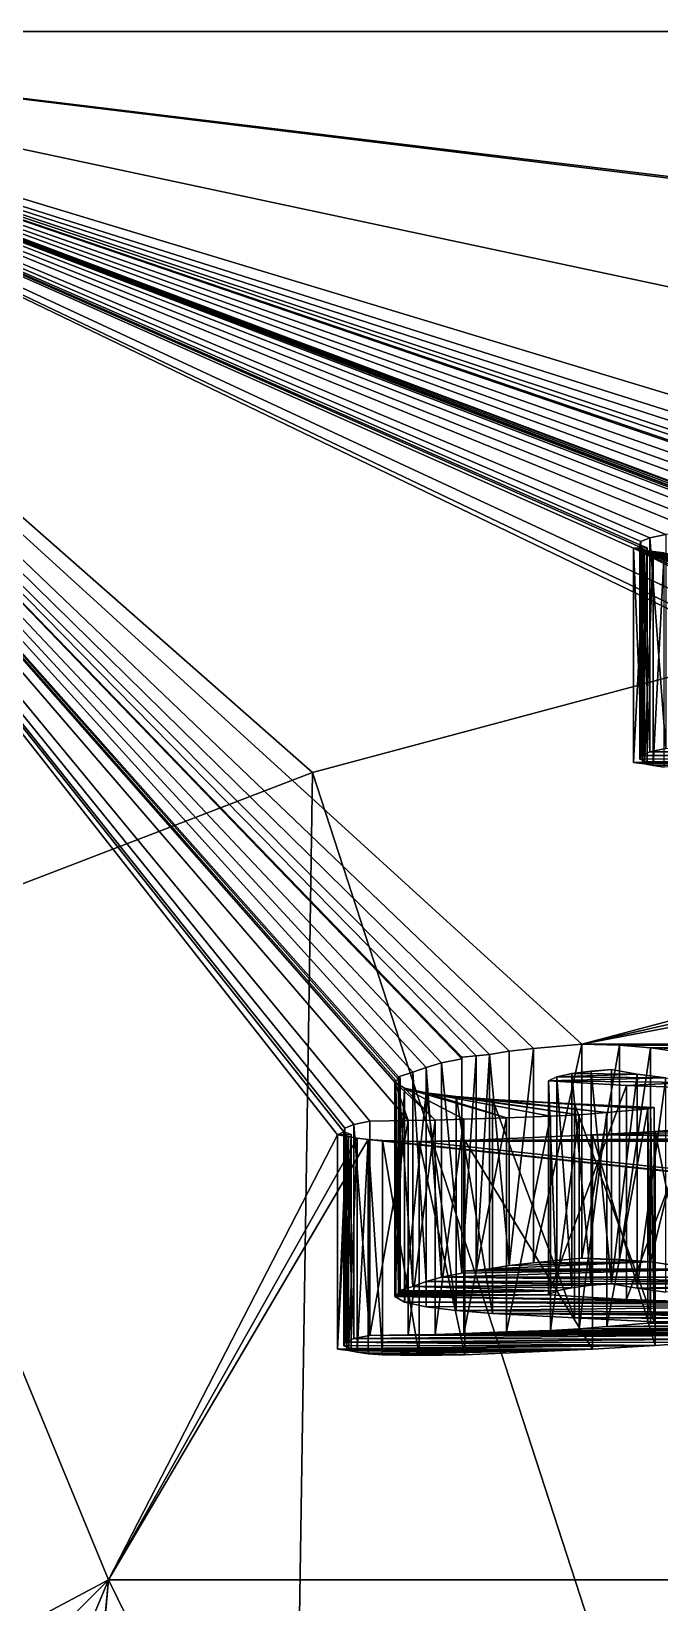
# Model space of a CAD drawing. Extents: x -48.5 to 48.5, y -27 to 68.5.
# Drawn here: x -16.04 to -11.61, y 57.42 to 68.5 of the extents above; entities that cross this region are included whole.
import ezdxf

# ---------------------------------------------------------------- set-up
doc = ezdxf.new("R2010")
doc.units = 0
doc.header["$MEASUREMENT"] = 0
doc.layers.add('STL2DXF', color=7, linetype='Continuous')

msp = doc.modelspace()

# ---------------------------------------------------------------- linework, layer by layer
at = {"layer": 'STL2DXF'}
for points in [[(-15.499, 57.58, -3), (-48.5, 40.001, 75), (-20.001, 68.5, 75)], [(-13.884, 60.718, 19.232), (-15.499, 57.58, -3), (-20.001, 68.5, 75)], [(-13.884, 60.718, 19.232), (-20.001, 68.5, 75), (-13.84, 60.74, 19.388)], [(-13.84, 60.74, 19.388), (-20.001, 68.5, 75), (-13.833, 60.765, 19.569)], [(-13.833, 60.765, 19.569), (-20.001, 68.5, 75), (-13.77, 60.791, 19.756)], [(-13.77, 60.791, 19.756), (-20.001, 68.5, 75), (-13.657, 60.814, 19.919)], [(-13.657, 60.814, 19.919), (-20.001, 68.5, 75), (-13.386, 60.818, 19.95)], [(-13.386, 60.818, 19.95), (-20.001, 68.5, 75), (-13.48, 61.089, 21.886)], [(-13.48, 61.089, 21.886), (-20.001, 68.5, 75), (-13.474, 61.101, 21.967)], [(-13.474, 61.101, 21.967), (-20.001, 68.5, 75), (-13.455, 61.109, 22.029)], [(-13.455, 61.109, 22.029), (-20.001, 68.5, 75), (-13.455, 61.127, 22.154)], [(-13.455, 61.127, 22.154), (-20.001, 68.5, 75), (-13.354, 61.159, 22.385)], [(-13.354, 61.159, 22.385), (-20.001, 68.5, 75), (-13.259, 61.193, 22.629)], [(-13.259, 61.193, 22.629), (-20.001, 68.5, 75), (-13.152, 61.226, 22.86)], [(-13.152, 61.226, 22.86), (-20.001, 68.5, 75), (-13.007, 61.253, 23.053)], [(-13.007, 61.253, 23.053), (-20.001, 68.5, 75), (-13.007, 61.266, 23.147)], [(-13.007, 61.266, 23.147), (-20.001, 68.5, 75), (-12.906, 61.275, 23.209)], [(-12.906, 61.275, 23.209), (-20.001, 68.5, 75), (-12.812, 61.284, 23.278)], [(-12.812, 61.284, 23.278), (-20.001, 68.5, 75), (-12.675, 61.307, 23.443)], [(-12.675, 61.307, 23.443), (-20.001, 68.5, 75), (-12.503, 61.326, 23.578)], [(-12.503, 61.326, 23.578), (-20.001, 68.5, 75), (-12.162, 61.358, 23.809)], [(-12.162, 61.358, 23.809), (-20.001, 68.5, 75), (-7.661, 62.551, 32.508)], [(-7.661, 62.551, 32.508), (-20.001, 68.5, 75), (-7.763, 62.659, 33.277)], [(-7.763, 62.659, 33.277), (-20.001, 68.5, 75), (-7.661, 62.766, 34.046)], [(-7.661, 62.766, 34.046), (-20.001, 68.5, 75), (-11.797, 64.856, 48.789)], [(-11.797, 64.856, 48.789), (-20.001, 68.5, 75), (-11.734, 64.856, 48.789)], [(-11.734, 64.856, 48.789), (-20.001, 68.5, 75), (-11.753, 64.878, 48.945)], [(-11.753, 64.878, 48.945), (-20.001, 68.5, 75), (-11.746, 64.903, 49.126)], [(-11.746, 64.903, 49.126), (-20.001, 68.5, 75), (-11.683, 64.929, 49.313)], [(-11.683, 64.929, 49.313), (-20.001, 68.5, 75), (-11.57, 64.952, 49.476)], [(-11.57, 64.952, 49.476), (-20.001, 68.5, 75), (-11.299, 64.956, 49.507)], [(-11.299, 64.956, 49.507), (-20.001, 68.5, 75), (-11.11, 64.96, 49.532)], [(-11.11, 64.96, 49.532), (-20.001, 68.5, 75), (-10.908, 64.966, 49.575)], [(-10.908, 64.966, 49.575), (-20.001, 68.5, 75), (-11.326, 65.185, 51.143)], [(-11.326, 65.185, 51.143), (-20.001, 68.5, 75), (-11.393, 65.227, 51.443)], [(-11.393, 65.227, 51.443), (-20.001, 68.5, 75), (-11.387, 65.239, 51.524)], [(-11.387, 65.239, 51.524), (-20.001, 68.5, 75), (-11.368, 65.247, 51.586)], [(-11.368, 65.247, 51.586), (-20.001, 68.5, 75), (-11.356, 65.255, 51.642)], [(-11.356, 65.255, 51.642), (-20.001, 68.5, 75), (-11.368, 65.265, 51.711)], [(-11.368, 65.265, 51.711), (-20.001, 68.5, 75), (-11.267, 65.297, 51.942)], [(-11.267, 65.297, 51.942), (-20.001, 68.5, 75), (-11.173, 65.331, 52.186)], [(-11.173, 65.331, 52.186), (-20.001, 68.5, 75), (-11.065, 65.364, 52.417)], [(-11.065, 65.364, 52.417), (-20.001, 68.5, 75), (-10.92, 65.391, 52.61)], [(-10.92, 65.391, 52.61), (-20.001, 68.5, 75), (-10.92, 65.404, 52.704)], [(-10.92, 65.404, 52.704), (-20.001, 68.5, 75), (-10.82, 65.413, 52.766)], [(-10.82, 65.413, 52.766), (-20.001, 68.5, 75), (-10.725, 65.422, 52.835)], [(-10.725, 65.422, 52.835), (-20.001, 68.5, 75), (-10.588, 65.445, 53)], [(-10.588, 65.445, 53), (-20.001, 68.5, 75), (-10.416, 65.464, 53.135)], [(-10.416, 65.464, 53.135), (-20.001, 68.5, 75), (-10.076, 65.496, 53.366)], [(-10.076, 65.496, 53.366), (-20.001, 68.5, 75), (4.508, 65.499, 53.384)], [(4.508, 65.499, 53.384), (-20.001, 68.5, 75), (4.71, 65.508, 53.447)], [(20.001, 68.5, 75), (4.71, 65.508, 53.447), (-20.001, 68.5, 75)], [(-20.001, 68.5, 75), (-18.507, 61.566, 75), (-14.06, 63.273, 75)], [(-20.001, 68.5, 75), (-14.06, 63.273, 75), (-9.46, 64.506, 75)], [(-20.001, 68.5, 75), (-9.46, 64.506, 75), (-4.756, 65.251, 75)], [(-20.001, 68.5, 75), (-4.756, 65.251, 75), (20.001, 68.5, 75)], [(-11.57, 63.442, 49.687), (-11.683, 64.929, 49.313), (-11.57, 64.952, 49.476)], [(-11.797, 63.345, 49), (-11.721, 64.845, 48.714), (-11.797, 64.856, 48.789)], [(-11.797, 64.856, 48.789), (-11.734, 63.345, 49), (-11.797, 63.345, 49)], [(-11.734, 63.345, 49), (-11.797, 64.856, 48.789), (-11.734, 64.856, 48.789)], [(-7.661, 62.766, 34.046), (-11.797, 64.856, 48.789), (-7.361, 62.867, 34.762)], [(-7.361, 62.867, 34.762), (-11.797, 64.856, 48.789), (-6.884, 62.953, 35.377)], [(-6.884, 62.953, 35.377), (-11.797, 64.856, 48.789), (-7.661, 63.314, 37.954)], [(-7.661, 63.314, 37.954), (-11.797, 64.856, 48.789), (-7.763, 63.421, 38.723)], [(-7.763, 63.421, 38.723), (-11.797, 64.856, 48.789), (-7.661, 63.529, 39.492)], [(-7.661, 63.529, 39.492), (-11.797, 64.856, 48.789), (-7.361, 63.629, 40.209)], [(-7.361, 63.629, 40.209), (-11.797, 64.856, 48.789), (-6.884, 63.715, 40.824)], [(-6.884, 63.715, 40.824), (-11.797, 64.856, 48.789), (-6.263, 63.781, 41.296)], [(-6.263, 63.781, 41.296), (-11.797, 64.856, 48.789), (-11.658, 64.833, 48.626)], [(-11.658, 64.833, 48.626), (-11.797, 64.856, 48.789), (-11.721, 64.845, 48.714)], [(-11.721, 64.845, 48.714), (-11.797, 63.345, 49), (-11.721, 63.335, 48.925)], [(-11.746, 63.393, 49.337), (-11.753, 64.878, 48.945), (-11.746, 64.903, 49.126)], [(-11.734, 64.856, 48.789), (-11.753, 64.878, 48.945), (-11.702, 64.859, 48.814)], [(-11.753, 63.367, 49.156), (-11.702, 64.859, 48.814), (-11.753, 64.878, 48.945)], [(-11.753, 64.878, 48.945), (-11.746, 63.393, 49.337), (-11.753, 63.367, 49.156)], [(-11.702, 64.859, 48.814), (-11.753, 63.367, 49.156), (-11.702, 63.349, 49.025)], [(-11.683, 63.419, 49.525), (-11.746, 64.903, 49.126), (-11.683, 64.929, 49.313)], [(-11.746, 64.903, 49.126), (-11.683, 63.419, 49.525), (-11.746, 63.393, 49.337)], [(-11.702, 64.859, 48.814), (-11.734, 63.345, 49), (-11.734, 64.856, 48.789)], [(-11.734, 63.345, 49), (-11.702, 64.859, 48.814), (-11.702, 63.349, 49.025)], [(-11.721, 63.335, 48.925), (-11.658, 64.833, 48.626), (-11.721, 64.845, 48.714)], [(-11.658, 64.833, 48.626), (-11.721, 63.335, 48.925), (-11.658, 63.323, 48.838)], [(-11.683, 64.929, 49.313), (-11.57, 63.442, 49.687), (-11.683, 63.419, 49.525)], [(-11.658, 63.323, 48.838), (-11.582, 64.822, 48.545), (-11.658, 64.833, 48.626)], [(-6.263, 63.781, 41.296), (-11.658, 64.833, 48.626), (-5.54, 63.823, 41.593)], [(-5.54, 63.823, 41.593), (-11.658, 64.833, 48.626), (-11.582, 64.822, 48.545)], [(-11.582, 64.822, 48.545), (-11.658, 63.323, 48.838), (-11.582, 63.311, 48.757)], [(-10.816, 53.287), (-9.46, 64.506, 75), (-14.06, 63.273, 75)], [(-9.559, 63.37, 49.175), (-11.753, 63.367, 49.156), (-11.746, 63.393, 49.337)], [(-9.029, 63.415, 49.5), (-11.746, 63.393, 49.337), (-11.683, 63.419, 49.525)], [(-9.262, 63.392, 49.331), (-11.746, 63.393, 49.337), (-9.029, 63.415, 49.5)], [(-9.559, 63.37, 49.175), (-11.746, 63.393, 49.337), (-9.262, 63.392, 49.331)], [(-9.029, 63.415, 49.5), (-11.683, 63.419, 49.525), (-8.783, 63.446, 49.718)], [(-8.783, 63.446, 49.718), (-11.683, 63.419, 49.525), (-11.57, 63.442, 49.687)], [(-14.236, 51.974), (-14.06, 63.273, 75), (-18.507, 61.566, 75)], [(-14.06, 63.273, 75), (-14.236, 51.974), (-10.816, 53.287)], [(-10, 63.345, 48.994), (-11.721, 63.335, 48.925), (-11.797, 63.345, 49)], [(-10, 63.345, 48.994), (-11.797, 63.345, 49), (-11.734, 63.345, 49)], [(-9.559, 63.37, 49.175), (-11.702, 63.349, 49.025), (-11.753, 63.367, 49.156)], [(-10, 63.345, 48.994), (-11.734, 63.345, 49), (-9.559, 63.37, 49.175)], [(-9.559, 63.37, 49.175), (-11.734, 63.345, 49), (-11.702, 63.349, 49.025)], [(-10, 63.345, 48.994), (-11.658, 63.323, 48.838), (-11.721, 63.335, 48.925)], [(-10, 63.345, 48.994), (-11.582, 63.311, 48.757), (-11.658, 63.323, 48.838)], [(-12.162, 61.358, 23.809), (-7.661, 62.551, 32.508), (-7.361, 62.451, 31.791)], [(-12.162, 61.358, 23.809), (-7.361, 62.451, 31.791), (-6.884, 62.365, 31.176)], [(-12.162, 61.358, 23.809), (-6.884, 62.365, 31.176), (2.421, 61.361, 23.827)], [(-18.507, 61.566, 75), (-17.5, 50.311), (-14.236, 51.974)], [(-12.812, 61.284, 23.278), (-12.906, 59.764, 23.421), (-12.906, 61.275, 23.209)], [(-12.906, 59.764, 23.421), (-12.812, 61.284, 23.278), (-12.812, 59.774, 23.489)], [(-12.675, 59.797, 23.655), (-12.812, 61.284, 23.278), (-12.675, 61.307, 23.443)], [(-12.812, 61.284, 23.278), (-12.675, 59.797, 23.655), (-12.812, 59.774, 23.489)], [(-12.503, 61.326, 23.578), (-12.675, 59.797, 23.655), (-12.675, 61.307, 23.443)], [(-12.675, 59.797, 23.655), (-12.503, 61.326, 23.578), (-12.503, 59.816, 23.789)], [(-12.162, 61.358, 23.809), (-12.503, 59.816, 23.789), (-12.503, 61.326, 23.578)], [(-12.503, 59.816, 23.789), (-12.162, 61.358, 23.809), (-12.162, 59.848, 24.02)], [(2.421, 61.361, 23.827), (-5.214, 61.358, 23.803), (-12.162, 61.358, 23.809)], [(-11.896, 61.35, 23.746), (-12.162, 59.848, 24.02), (-12.162, 61.358, 23.809)], [(-9.369, 61.35, 23.746), (-11.896, 61.35, 23.746), (-12.162, 61.358, 23.809)], [(-9.369, 61.35, 23.746), (-12.162, 61.358, 23.809), (-5.214, 61.358, 23.803)], [(-12.162, 59.848, 24.02), (-11.896, 61.35, 23.746), (-11.896, 59.839, 23.958)], [(-9.369, 61.35, 23.746), (-11.677, 61.332, 23.621), (-11.896, 61.35, 23.746)], [(-11.677, 61.332, 23.621), (-11.896, 59.839, 23.958), (-11.896, 61.35, 23.746)], [(-11.896, 59.839, 23.958), (-11.677, 61.332, 23.621), (-11.677, 59.822, 23.833)], [(-9.565, 61.319, 23.528), (-11.677, 61.332, 23.621), (-9.369, 61.35, 23.746)], [(-9.829, 61.288, 23.303), (-11.324, 61.282, 23.259), (-11.677, 61.332, 23.621)], [(-9.829, 61.288, 23.303), (-11.677, 61.332, 23.621), (-9.829, 61.299, 23.384)], [(-9.829, 61.299, 23.384), (-11.677, 61.332, 23.621), (-9.565, 61.319, 23.528)], [(-11.324, 61.282, 23.259), (-11.677, 59.822, 23.833), (-11.677, 61.332, 23.621)], [(-11.677, 59.822, 23.833), (-11.324, 61.282, 23.259), (-11.324, 59.771, 23.471)], [(-13.259, 59.683, 22.84), (-13.354, 61.159, 22.385), (-13.259, 61.193, 22.629)], [(-13.152, 59.715, 23.071), (-13.259, 61.193, 22.629), (-13.152, 61.226, 22.86)], [(-13.259, 61.193, 22.629), (-13.152, 59.715, 23.071), (-13.259, 59.683, 22.84)], [(-13.007, 59.742, 23.265), (-13.152, 61.226, 22.86), (-13.007, 61.253, 23.053)], [(-13.152, 61.226, 22.86), (-13.007, 59.742, 23.265), (-13.152, 59.715, 23.071)], [(-12.906, 61.275, 23.209), (-13.007, 59.756, 23.358), (-13.007, 61.266, 23.147)], [(-13.007, 59.756, 23.358), (-12.906, 61.275, 23.209), (-12.906, 59.764, 23.421)], [(-13.007, 59.756, 23.358), (-13.007, 61.253, 23.053), (-13.007, 61.266, 23.147)], [(-13.007, 61.253, 23.053), (-13.007, 59.756, 23.358), (-13.007, 59.742, 23.265)], [(-11.771, 61.147, 22.298), (-12.232, 61.15, 22.323), (-11.954, 61.178, 22.516)], [(-11.954, 61.178, 22.516), (-12.232, 61.15, 22.323), (-12.096, 61.167, 22.443)], [(-12.232, 61.15, 22.323), (-12.096, 59.657, 22.654), (-12.096, 61.167, 22.443)], [(-12.096, 61.167, 22.443), (-11.954, 59.667, 22.728), (-11.954, 61.178, 22.516)], [(-11.954, 59.667, 22.728), (-12.096, 61.167, 22.443), (-12.096, 59.657, 22.654)], [(-11.954, 59.667, 22.728), (-11.771, 61.147, 22.298), (-11.954, 61.178, 22.516)], [(-13.474, 59.59, 22.178), (-13.48, 61.089, 21.886), (-13.474, 61.101, 21.967)], [(-13.48, 59.579, 22.097), (-13.412, 61.047, 21.586), (-13.48, 61.089, 21.886)], [(-13.386, 60.818, 19.95), (-13.48, 61.089, 21.886), (-13.196, 60.822, 19.975)], [(-13.196, 60.822, 19.975), (-13.48, 61.089, 21.886), (-13.412, 61.047, 21.586)], [(-13.48, 61.089, 21.886), (-13.474, 59.59, 22.178), (-13.48, 59.579, 22.097)], [(-13.455, 59.599, 22.241), (-13.474, 61.101, 21.967), (-13.455, 61.109, 22.029)], [(-13.474, 61.101, 21.967), (-13.455, 59.599, 22.241), (-13.474, 59.59, 22.178)], [(-13.354, 59.649, 22.597), (-13.455, 61.127, 22.154), (-13.354, 61.159, 22.385)], [(-13.455, 61.127, 22.154), (-13.354, 59.649, 22.597), (-13.455, 59.617, 22.365)], [(-13.455, 61.109, 22.029), (-13.455, 61.127, 22.154), (-13.442, 61.117, 22.085)], [(-13.455, 59.617, 22.365), (-13.442, 61.117, 22.085), (-13.455, 61.127, 22.154)], [(-13.442, 59.607, 22.297), (-13.455, 61.109, 22.029), (-13.442, 61.117, 22.085)], [(-13.442, 61.117, 22.085), (-13.455, 59.617, 22.365), (-13.442, 59.607, 22.297)], [(-13.455, 61.109, 22.029), (-13.442, 59.607, 22.297), (-13.455, 59.599, 22.241)], [(-13.354, 61.159, 22.385), (-13.259, 59.683, 22.84), (-13.354, 59.649, 22.597)], [(-12.396, 61.099, 21.954), (-12.339, 59.618, 22.373), (-12.339, 61.128, 22.162)], [(-11.57, 61.119, 22.098), (-12.396, 61.099, 21.954), (-12.339, 61.128, 22.162)], [(-11.399, 61.087, 21.873), (-12.396, 61.099, 21.954), (-11.57, 61.119, 22.098)], [(-12.339, 59.618, 22.373), (-12.396, 61.099, 21.954), (-12.396, 59.589, 22.166)], [(-11.399, 61.087, 21.873), (-11.847, 61.067, 21.729), (-12.396, 61.099, 21.954)], [(-11.847, 61.067, 21.729), (-12.396, 59.589, 22.166), (-12.396, 61.099, 21.954)], [(-12.396, 59.589, 22.166), (-11.847, 61.067, 21.729), (-11.847, 59.557, 21.941)], [(-11.771, 61.147, 22.298), (-12.339, 61.128, 22.162), (-12.232, 61.15, 22.323)], [(-12.339, 61.128, 22.162), (-12.232, 59.64, 22.534), (-12.232, 61.15, 22.323)], [(-11.57, 61.119, 22.098), (-12.339, 61.128, 22.162), (-11.771, 61.147, 22.298)], [(-12.232, 59.64, 22.534), (-12.339, 61.128, 22.162), (-12.339, 59.618, 22.373)], [(-12.096, 59.657, 22.654), (-12.232, 61.15, 22.323), (-12.232, 59.64, 22.534)], [(-11.771, 61.147, 22.298), (-11.954, 59.667, 22.728), (-11.771, 59.637, 22.509)], [(-11.847, 61.067, 21.729), (-11.399, 61.087, 21.873), (-11.292, 61.047, 21.586)], [(-11.292, 61.047, 21.586), (-11.847, 59.557, 21.941), (-11.847, 61.067, 21.729)], [(-11.771, 59.637, 22.509), (-11.57, 61.119, 22.098), (-11.771, 61.147, 22.298)], [(-11.57, 61.119, 22.098), (-11.771, 59.637, 22.509), (-11.57, 59.609, 22.309)], [(-13.412, 61.047, 21.586), (-13.48, 59.579, 22.097), (-13.412, 59.537, 21.797)], [(-13.412, 59.537, 21.797), (-13.259, 61.014, 21.349), (-13.412, 61.047, 21.586)], [(-13.196, 60.822, 19.975), (-13.412, 61.047, 21.586), (-12.995, 60.828, 20.018)], [(-12.995, 60.828, 20.018), (-13.412, 61.047, 21.586), (-12.692, 60.838, 20.093)], [(-12.692, 60.838, 20.093), (-13.412, 61.047, 21.586), (-13.259, 61.014, 21.349)], [(-13.259, 61.014, 21.349), (-13.412, 59.537, 21.797), (-13.259, 59.504, 21.56)], [(-12.692, 60.838, 20.093), (-13.259, 61.014, 21.349), (-12.383, 60.849, 20.168)], [(-12.383, 60.849, 20.168), (-13.259, 61.014, 21.349), (-12.181, 60.859, 20.243)], [(-12.181, 60.859, 20.243), (-13.259, 61.014, 21.349), (-13.048, 60.988, 21.166)], [(-13.048, 59.478, 21.377), (-13.259, 61.014, 21.349), (-13.259, 59.504, 21.56)], [(-13.259, 61.014, 21.349), (-13.048, 59.478, 21.377), (-13.048, 60.988, 21.166)], [(-12.793, 59.457, 21.229), (-13.048, 60.988, 21.166), (-13.048, 59.478, 21.377)], [(-13.048, 60.988, 21.166), (-12.793, 59.457, 21.229), (-12.793, 60.968, 21.018)], [(-12.181, 60.859, 20.243), (-13.048, 60.988, 21.166), (-11.986, 60.876, 20.362)], [(-11.986, 60.876, 20.362), (-13.048, 60.988, 21.166), (-12.793, 60.968, 21.018)], [(-11.986, 60.876, 20.362), (-12.793, 60.968, 21.018), (-11.696, 60.901, 20.543)], [(-11.696, 60.901, 20.543), (-12.793, 60.968, 21.018), (-11.677, 60.907, 20.58)], [(-11.677, 60.907, 20.58), (-12.793, 60.968, 21.018), (-12.213, 60.937, 20.799)], [(-12.213, 59.427, 21.01), (-12.793, 60.968, 21.018), (-12.793, 59.457, 21.229)], [(-12.793, 60.968, 21.018), (-12.213, 59.427, 21.01), (-12.213, 60.937, 20.799)], [(-11.847, 59.557, 21.941), (-11.292, 61.047, 21.586), (-11.292, 59.537, 21.797)], [(-12.692, 60.838, 20.093), (-12.995, 59.318, 20.23), (-12.995, 60.828, 20.018)], [(-12.995, 59.318, 20.23), (-12.692, 60.838, 20.093), (-12.692, 59.328, 20.305)], [(-12.383, 60.849, 20.168), (-12.692, 59.328, 20.305), (-12.692, 60.838, 20.093)], [(-12.692, 59.328, 20.305), (-12.383, 60.849, 20.168), (-12.383, 59.339, 20.38)], [(-12.181, 60.859, 20.243), (-12.383, 59.339, 20.38), (-12.383, 60.849, 20.168)], [(-12.383, 59.339, 20.38), (-12.181, 60.859, 20.243), (-12.181, 59.349, 20.455)], [(-11.677, 60.907, 20.58), (-12.213, 60.937, 20.799), (-11.652, 60.91, 20.605)], [(-11.652, 59.4, 20.817), (-12.213, 60.937, 20.799), (-12.213, 59.427, 21.01)], [(-12.213, 60.937, 20.799), (-11.652, 59.4, 20.817), (-11.652, 60.91, 20.605)], [(-11.986, 60.876, 20.362), (-12.181, 59.349, 20.455), (-12.181, 60.859, 20.243)], [(-12.181, 59.349, 20.455), (-11.986, 60.876, 20.362), (-11.986, 59.366, 20.573)], [(-11.696, 60.901, 20.543), (-11.986, 59.366, 20.573), (-11.986, 60.876, 20.362)], [(-11.986, 59.366, 20.573), (-11.696, 60.901, 20.543), (-11.696, 59.391, 20.754)], [(-11.677, 59.396, 20.792), (-11.696, 60.901, 20.543), (-11.677, 60.907, 20.58)], [(-11.696, 60.901, 20.543), (-11.677, 59.396, 20.792), (-11.696, 59.391, 20.754)], [(-11.652, 59.4, 20.817), (-11.677, 60.907, 20.58), (-11.652, 60.91, 20.605)], [(-11.677, 60.907, 20.58), (-11.652, 59.4, 20.817), (-11.677, 59.396, 20.792)], [(-13.884, 60.718, 19.232), (-13.84, 60.74, 19.388), (-13.821, 60.718, 19.232)], [(-13.833, 59.255, 19.78), (-13.84, 60.74, 19.388), (-13.833, 60.765, 19.569)], [(-13.84, 60.74, 19.388), (-13.833, 59.255, 19.78), (-13.84, 59.229, 19.599)], [(-13.821, 60.718, 19.232), (-13.84, 60.74, 19.388), (-13.789, 60.721, 19.257)], [(-13.84, 59.229, 19.599), (-13.789, 60.721, 19.257), (-13.84, 60.74, 19.388)], [(-13.77, 59.281, 19.968), (-13.833, 60.765, 19.569), (-13.77, 60.791, 19.756)], [(-13.833, 60.765, 19.569), (-13.77, 59.281, 19.968), (-13.833, 59.255, 19.78)], [(-13.657, 59.304, 20.13), (-13.77, 60.791, 19.756), (-13.657, 60.814, 19.919)], [(-13.77, 60.791, 19.756), (-13.657, 59.304, 20.13), (-13.77, 59.281, 19.968)], [(-13.386, 60.818, 19.95), (-13.657, 59.304, 20.13), (-13.657, 60.814, 19.919)], [(-13.657, 59.304, 20.13), (-13.386, 60.818, 19.95), (-13.386, 59.308, 20.161)], [(-13.196, 60.822, 19.975), (-13.386, 59.308, 20.161), (-13.386, 60.818, 19.95)], [(-13.386, 59.308, 20.161), (-13.196, 60.822, 19.975), (-13.196, 59.311, 20.186)], [(-12.995, 60.828, 20.018), (-13.196, 59.311, 20.186), (-13.196, 60.822, 19.975)], [(-13.196, 59.311, 20.186), (-12.995, 60.828, 20.018), (-12.995, 59.318, 20.23)], [(-10.536, 60.71, 19.176), (-12.087, 60.717, 19.225), (-10.725, 60.754, 19.494)], [(-10.725, 60.754, 19.494), (-12.087, 60.717, 19.225), (-11.645, 60.742, 19.407)], [(-12.087, 60.717, 19.225), (-11.645, 59.232, 19.618), (-11.645, 60.742, 19.407)], [(-11.645, 60.742, 19.407), (-11.349, 59.254, 19.774), (-11.349, 60.764, 19.563)], [(-10.725, 60.754, 19.494), (-11.645, 60.742, 19.407), (-11.349, 60.764, 19.563)], [(-11.349, 59.254, 19.774), (-11.645, 60.742, 19.407), (-11.645, 59.232, 19.618)], [(-13.745, 60.695, 19.069), (-15.499, 57.58, -3), (-13.884, 60.718, 19.232)], [(-13.669, 60.684, 18.988), (-15.499, 57.58, -3), (-13.745, 60.695, 19.069)], [(-15.499, 57.58, -3), (-13.669, 60.684, 18.988), (15.499, 57.58, -3)], [(-13.884, 59.207, 19.443), (-13.808, 60.707, 19.157), (-13.884, 60.718, 19.232)], [(-13.821, 60.718, 19.232), (-13.884, 59.207, 19.443), (-13.884, 60.718, 19.232)], [(-13.884, 59.207, 19.443), (-13.821, 60.718, 19.232), (-13.821, 59.207, 19.443)], [(-13.745, 60.695, 19.069), (-13.884, 60.718, 19.232), (-13.808, 60.707, 19.157)], [(-13.808, 60.707, 19.157), (-13.884, 59.207, 19.443), (-13.808, 59.197, 19.368)], [(-13.789, 60.721, 19.257), (-13.84, 59.229, 19.599), (-13.789, 59.211, 19.468)], [(-13.789, 60.721, 19.257), (-13.821, 59.207, 19.443), (-13.821, 60.718, 19.232)], [(-13.821, 59.207, 19.443), (-13.789, 60.721, 19.257), (-13.789, 59.211, 19.468)], [(-13.808, 59.197, 19.368), (-13.745, 60.695, 19.069), (-13.808, 60.707, 19.157)], [(-13.745, 60.695, 19.069), (-13.808, 59.197, 19.368), (-13.745, 59.185, 19.281)], [(-13.745, 59.185, 19.281), (-13.669, 60.684, 18.988), (-13.745, 60.695, 19.069)], [(-13.669, 60.684, 18.988), (-13.745, 59.185, 19.281), (-13.669, 59.173, 19.2)], [(-13.568, 59.167, 19.156), (-13.669, 60.684, 18.988), (-13.669, 59.173, 19.2)], [(-13.669, 60.684, 18.988), (-13.568, 59.167, 19.156), (-13.568, 60.677, 18.944)], [(15.499, 57.58, -3), (-13.669, 60.684, 18.988), (-13.568, 60.677, 18.944)], [(15.499, 57.58, -3), (-13.568, 60.677, 18.944), (-13.31, 60.671, 18.899)], [(-13.31, 59.161, 19.111), (-13.568, 60.677, 18.944), (-13.568, 59.167, 19.156)], [(-13.568, 60.677, 18.944), (-13.31, 59.161, 19.111), (-13.31, 60.671, 18.899)], [(12.573, 60.696, 19.076), (15.499, 57.58, -3), (-13.31, 60.671, 18.899)], [(12.573, 60.696, 19.076), (-13.31, 60.671, 18.899), (8.664, 60.692, 19.051)], [(8.664, 60.692, 19.051), (-13.31, 60.671, 18.899), (-12.988, 60.677, 18.938)], [(-13.31, 60.671, 18.899), (-12.988, 59.166, 19.15), (-12.988, 60.677, 18.938)], [(-12.988, 59.166, 19.15), (-13.31, 60.671, 18.899), (-13.31, 59.161, 19.111)], [(-10.315, 60.698, 19.088), (-12.988, 60.677, 18.938), (-12.087, 60.717, 19.225)], [(-12.988, 60.677, 18.938), (-12.087, 59.207, 19.437), (-12.087, 60.717, 19.225)], [(-6.828, 60.696, 19.076), (-12.988, 60.677, 18.938), (-10.315, 60.698, 19.088)], [(-3.43, 60.695, 19.069), (-12.988, 60.677, 18.938), (-6.828, 60.696, 19.076)], [(-12.988, 60.677, 18.938), (-3.43, 60.695, 19.069), (8.664, 60.692, 19.051)], [(-12.087, 59.207, 19.437), (-12.988, 60.677, 18.938), (-12.988, 59.166, 19.15)], [(-11.645, 59.232, 19.618), (-12.087, 60.717, 19.225), (-12.087, 59.207, 19.437)], [(-10.315, 60.698, 19.088), (-12.087, 60.717, 19.225), (-10.397, 60.707, 19.157)], [(-10.397, 60.707, 19.157), (-12.087, 60.717, 19.225), (-10.536, 60.71, 19.176)], [(-11.677, 59.822, 23.833), (-12.503, 59.816, 23.789), (-12.162, 59.848, 24.02)], [(-11.677, 59.822, 23.833), (-12.162, 59.848, 24.02), (-11.896, 59.839, 23.958)], [(-11.021, 59.714, 23.059), (-13.152, 59.715, 23.071), (-11.324, 59.771, 23.471)], [(-11.324, 59.771, 23.471), (-13.152, 59.715, 23.071), (-13.007, 59.742, 23.265)], [(-11.324, 59.771, 23.471), (-13.007, 59.742, 23.265), (-13.007, 59.756, 23.358)], [(-11.324, 59.771, 23.471), (-13.007, 59.756, 23.358), (-12.906, 59.764, 23.421)], [(-11.324, 59.771, 23.471), (-12.906, 59.764, 23.421), (-12.812, 59.774, 23.489)], [(-11.324, 59.771, 23.471), (-12.812, 59.774, 23.489), (-11.677, 59.822, 23.833)], [(-11.677, 59.822, 23.833), (-12.812, 59.774, 23.489), (-12.675, 59.797, 23.655)], [(-11.677, 59.822, 23.833), (-12.675, 59.797, 23.655), (-12.503, 59.816, 23.789)], [(-12.396, 59.589, 22.166), (-13.474, 59.59, 22.178), (-12.339, 59.618, 22.373)], [(-12.339, 59.618, 22.373), (-13.474, 59.59, 22.178), (-13.455, 59.599, 22.241)], [(-12.339, 59.618, 22.373), (-13.455, 59.617, 22.365), (-13.354, 59.649, 22.597)], [(-12.339, 59.618, 22.373), (-13.455, 59.599, 22.241), (-13.442, 59.607, 22.297)], [(-12.339, 59.618, 22.373), (-13.442, 59.607, 22.297), (-13.455, 59.617, 22.365)], [(-12.096, 59.657, 22.654), (-13.354, 59.649, 22.597), (-13.259, 59.683, 22.84)], [(-12.232, 59.64, 22.534), (-13.354, 59.649, 22.597), (-12.096, 59.657, 22.654)], [(-12.339, 59.618, 22.373), (-13.354, 59.649, 22.597), (-12.232, 59.64, 22.534)], [(-10.859, 59.686, 22.862), (-13.259, 59.683, 22.84), (-13.152, 59.715, 23.071)], [(-10.859, 59.686, 22.862), (-11.954, 59.667, 22.728), (-13.259, 59.683, 22.84)], [(-12.096, 59.657, 22.654), (-13.259, 59.683, 22.84), (-11.954, 59.667, 22.728)], [(-10.859, 59.686, 22.862), (-13.152, 59.715, 23.071), (-11.021, 59.714, 23.059)], [(-10.674, 59.663, 22.696), (-11.954, 59.667, 22.728), (-10.859, 59.686, 22.862)], [(-11.954, 59.667, 22.728), (-10.674, 59.663, 22.696), (-11.771, 59.637, 22.509)], [(-10.233, 59.627, 22.44), (-11.771, 59.637, 22.509), (-10.674, 59.663, 22.696)], [(-10.233, 59.627, 22.44), (-11.57, 59.609, 22.309), (-11.771, 59.637, 22.509)], [(-12.396, 59.589, 22.166), (-13.48, 59.579, 22.097), (-13.474, 59.59, 22.178)], [(-11.847, 59.557, 21.941), (-13.48, 59.579, 22.097), (-12.396, 59.589, 22.166)], [(-13.48, 59.579, 22.097), (-11.292, 59.537, 21.797), (-13.412, 59.537, 21.797)], [(-11.292, 59.537, 21.797), (-13.48, 59.579, 22.097), (-11.847, 59.557, 21.941)], [(-10.063, 59.515, 21.641), (-13.259, 59.504, 21.56), (-13.412, 59.537, 21.797)], [(-10.063, 59.515, 21.641), (-13.412, 59.537, 21.797), (-11.292, 59.537, 21.797)], [(-10.063, 59.515, 21.641), (-13.048, 59.478, 21.377), (-13.259, 59.504, 21.56)], [(-9.937, 59.459, 21.241), (-13.048, 59.478, 21.377), (-10.063, 59.515, 21.641)], [(-9.937, 59.459, 21.241), (-12.793, 59.457, 21.229), (-13.048, 59.478, 21.377)], [(-9.943, 59.445, 21.142), (-12.793, 59.457, 21.229), (-9.937, 59.459, 21.241)], [(-9.937, 59.429, 21.029), (-12.213, 59.427, 21.01), (-12.793, 59.457, 21.229)], [(-9.937, 59.429, 21.029), (-12.793, 59.457, 21.229), (-9.943, 59.445, 21.142)], [(-9.911, 59.417, 20.942), (-12.213, 59.427, 21.01), (-9.937, 59.429, 21.029)], [(-9.867, 59.415, 20.929), (-11.652, 59.4, 20.817), (-12.213, 59.427, 21.01)], [(-9.867, 59.415, 20.929), (-12.213, 59.427, 21.01), (-9.911, 59.417, 20.942)], [(-9.886, 59.385, 20.711), (-11.696, 59.391, 20.754), (-9.867, 59.415, 20.929)], [(-9.867, 59.415, 20.929), (-11.696, 59.391, 20.754), (-11.677, 59.396, 20.792)], [(-9.867, 59.415, 20.929), (-11.677, 59.396, 20.792), (-11.652, 59.4, 20.817)], [(-11.116, 59.277, 19.943), (-13.77, 59.281, 19.968), (-10.87, 59.308, 20.161)], [(-10.87, 59.308, 20.161), (-13.77, 59.281, 19.968), (-13.657, 59.304, 20.13)], [(-10.87, 59.308, 20.161), (-13.657, 59.304, 20.13), (-13.386, 59.308, 20.161)], [(-10.87, 59.308, 20.161), (-13.386, 59.308, 20.161), (-13.196, 59.311, 20.186)], [(-9.779, 59.324, 20.274), (-10.87, 59.308, 20.161), (-13.196, 59.311, 20.186)], [(-9.779, 59.324, 20.274), (-13.196, 59.311, 20.186), (-12.995, 59.318, 20.23)], [(-9.779, 59.324, 20.274), (-12.995, 59.318, 20.23), (-12.692, 59.328, 20.305)], [(-9.779, 59.324, 20.274), (-12.692, 59.328, 20.305), (-9.836, 59.355, 20.498)], [(-9.836, 59.355, 20.498), (-12.692, 59.328, 20.305), (-12.383, 59.339, 20.38)], [(-9.836, 59.355, 20.498), (-12.383, 59.339, 20.38), (-12.181, 59.349, 20.455)], [(-9.836, 59.355, 20.498), (-12.181, 59.349, 20.455), (-11.986, 59.366, 20.573)], [(-9.886, 59.385, 20.711), (-11.986, 59.366, 20.573), (-11.696, 59.391, 20.754)], [(-9.836, 59.355, 20.498), (-11.986, 59.366, 20.573), (-9.886, 59.385, 20.711)], [(-12.087, 59.207, 19.437), (-13.808, 59.197, 19.368), (-13.884, 59.207, 19.443)], [(-12.087, 59.207, 19.437), (-13.884, 59.207, 19.443), (-13.821, 59.207, 19.443)], [(-11.645, 59.232, 19.618), (-13.84, 59.229, 19.599), (-13.833, 59.255, 19.78)], [(-11.645, 59.232, 19.618), (-13.789, 59.211, 19.468), (-13.84, 59.229, 19.599)], [(-11.116, 59.277, 19.943), (-13.833, 59.255, 19.78), (-13.77, 59.281, 19.968)], [(-11.349, 59.254, 19.774), (-13.833, 59.255, 19.78), (-11.116, 59.277, 19.943)], [(-11.645, 59.232, 19.618), (-13.833, 59.255, 19.78), (-11.349, 59.254, 19.774)], [(-12.087, 59.207, 19.437), (-13.821, 59.207, 19.443), (-11.645, 59.232, 19.618)], [(-11.645, 59.232, 19.618), (-13.821, 59.207, 19.443), (-13.789, 59.211, 19.468)], [(-12.087, 59.207, 19.437), (-13.745, 59.185, 19.281), (-13.808, 59.197, 19.368)], [(-12.087, 59.207, 19.437), (-13.669, 59.173, 19.2), (-13.745, 59.185, 19.281)], [(-12.087, 59.207, 19.437), (-13.568, 59.167, 19.156), (-13.669, 59.173, 19.2)], [(-12.988, 59.166, 19.15), (-13.568, 59.167, 19.156), (-12.087, 59.207, 19.437)], [(-13.568, 59.167, 19.156), (-12.988, 59.166, 19.15), (-13.31, 59.161, 19.111)], [(-48.5, 40.001, 75), (-15.499, 57.58, -3), (-37.58, 35.501, -3)], [(-15.499, 57.58, -3), (-37.58, 4.501, -3), (-37.58, 35.501, -3)], [(-37.58, 4.501, -3), (-15.499, 57.58, -3), (-21.943, -11.136, -3)], [(-21.943, -11.136, -3), (-15.499, 57.58, -3), (-21.943, -16.085, -3)], [(-21.943, -16.085, -3), (-15.499, 57.58, -3), (20.572, -16.085, -3)], [(20.572, -16.085, -3), (-15.499, 57.58, -3), (15.499, 57.58, -3)]]:
    msp.add_3dface(points, dxfattribs=at)

doc.saveas('drawing.dxf')
